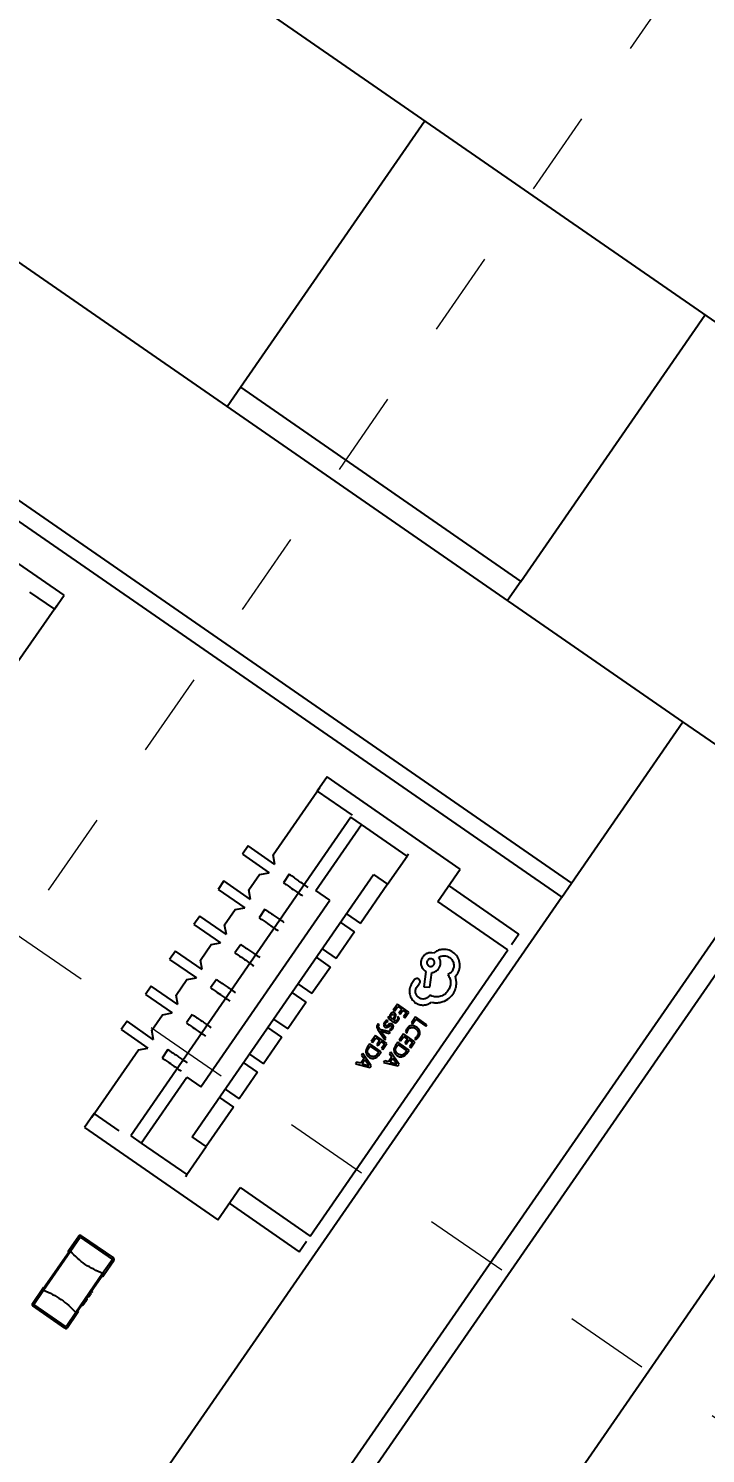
# Model space of a CAD drawing. Header units: millimetres. Extents: x 15 to 1184, y 5 to 836.
# Drawn here: x 920.41 to 928.36, y 581.32 to 598.03 of the extents above; entities that cross this region are included whole.
import ezdxf

# ---------------------------------------------------------------- set-up
doc = ezdxf.new("R2010")
doc.units = ezdxf.units.MM
doc.linetypes.add('虚线', pattern=[2, 1, -1])
doc.layers.get('0').update_dxf_attribs({"lineweight": 18})
doc.layers.add('尺寸线层', color=3, linetype='Continuous', lineweight=18)
doc.layers.add('虚线层', color=6, linetype='虚线', lineweight=18)
doc.styles.get("Standard").update_dxf_attribs({"font": 'txt.shx'})
doc.dimstyles.new('ISO-25', dxfattribs={"dimtxt": 2.5, "dimasz": 2.5, "dimexe": 1.25, "dimexo": 0.625, "dimtad": 1, "dimtxsty": 'Standard', "dimcen": 2.5, "dimdle": 5, "dimadec": 0, "dimazin": 0, "dimtfac": 1, "dimtmove": 0, "dimatfit": 3, "dimfxl": 0, "dimarcsym": 0})

# ---------------------------------------------------------------- blocks, each defined once
blk = doc.blocks.new('*X4')
at = {"layer": '尺寸线层', "linetype": 'Continuous'}
for points in [[(933.925, 607.127), (930.561, 608.415), (931.123, 609.458)], [(896.373, 589.352), (897.509, 592.769), (896.346, 592.996)]]:
    blk.add_hatch(color=0, dxfattribs=at).paths.add_polyline_path(points, flags=0)
at = {"layer": '尺寸线层', "color": 0, "linetype": 'Continuous'}
for start, end in [(55.3312, 100.8735), (112.9834, 175.3312)]:
    blk.add_arc((920.28, 587.399), 23.987, start, end, dxfattribs=at)
at = {"layer": '尺寸线层', "color": 0, "insert": (908.88, 611.482), "char_height": 3.5, "width": 27.5, "attachment_point": 5}
blk.add_mtext('120,00%%D', dxfattribs=at)

msp = doc.modelspace()

# ---------------------------------------------------------------- linework, layer by layer
at = {"color": 7, "linetype": 'Continuous', "lineweight": 25}
for p, q in [((923.249, 598.198), (930.159, 593.419)), ((922.899, 593.823), (925.059, 596.946)), ((928.09, 589.901), (919.865, 595.589)), ((926.189, 591.547), (928.349, 594.671)), ((922.744, 593.598), (922.899, 593.823)), ((922.899, 593.823), (926.189, 591.547)), ((918.557, 593.698), (926.782, 588.009)), ((918.464, 593.519), (926.668, 587.845)), ((920.83, 591.386), (919.268, 592.466)), ((926.189, 591.547), (926.034, 591.323)), ((920.426, 591.422), (920.717, 591.221)), ((920.717, 591.221), (920.83, 591.386)), ((920.745, 591.262), (920.199, 590.473)), ((926.782, 588.009), (928.09, 589.901)), ((929.529, 588.905), (928.09, 589.901)), ((923.283, 588.34), (923.829, 589.129)), ((923.915, 589.253), (923.801, 589.088)), ((925.477, 588.172), (923.915, 589.253)), ((923.801, 589.088), (924.212, 588.804)), ((919.22, 573.999), (929.529, 588.905)), ((919.871, 574.502), (929.735, 588.763)), ((924.196, 588.78), (921.612, 585.044)), ((923.784, 587.922), (924.319, 588.695)), ((924.319, 588.695), (924.196, 588.78)), ((924.854, 588.325), (924.319, 588.695)), ((922.991, 588.445), (922.923, 588.346)), ((922.923, 588.346), (923.235, 588.13)), ((923.303, 588.228), (922.991, 588.445)), ((923.303, 588.228), (923.283, 588.34)), ((924.626, 587.996), (924.854, 588.325)), ((924.87, 588.349), (924.854, 588.325)), ((923.124, 588.109), (923.235, 588.13)), ((925.216, 587.793), (925.477, 588.172)), ((922.333, 585.032), (924.462, 588.11)), ((922.706, 588.033), (922.638, 587.935)), ((923.019, 587.817), (922.706, 588.033)), ((922.999, 587.928), (923.124, 588.109)), ((923.471, 588.112), (923.403, 588.013)), ((924.626, 587.996), (924.307, 587.534)), ((924.462, 588.11), (924.626, 587.996)), ((926.166, 587.41), (925.343, 587.979)), ((926.668, 587.845), (926.782, 588.009)), ((926.668, 587.845), (918.15, 575.529)), ((922.434, 585.618), (923.949, 587.808)), ((922.638, 587.935), (922.951, 587.718)), ((923.019, 587.817), (922.999, 587.928)), ((923.949, 587.808), (923.784, 587.922)), ((926.038, 587.225), (925.216, 587.793)), ((922.422, 587.622), (922.354, 587.523)), ((922.735, 587.406), (922.422, 587.622)), ((922.714, 587.517), (922.839, 587.698)), ((922.839, 587.698), (922.951, 587.718)), ((923.187, 587.701), (923.119, 587.602)), ((924.142, 587.648), (924.307, 587.534)), ((922.354, 587.523), (922.666, 587.307)), ((922.735, 587.406), (922.714, 587.517)), ((924.239, 587.436), (924.074, 587.549)), ((922.43, 587.106), (922.555, 587.287)), ((922.555, 587.287), (922.666, 587.307)), ((922.903, 587.29), (922.834, 587.191)), ((924.239, 587.436), (924.022, 587.123)), ((926.166, 587.41), (926.081, 587.286)), ((922.138, 587.211), (922.069, 587.112)), ((922.45, 586.995), (922.138, 587.211)), ((923.717, 583.869), (926.038, 587.225)), ((923.954, 587.024), (923.79, 587.138)), ((923.858, 587.237), (924.022, 587.123)), ((922.069, 587.112), (922.382, 586.896)), ((922.45, 586.995), (922.43, 587.106)), ((923.954, 587.024), (923.738, 586.712)), ((925.074, 586.973), (925.051, 586.791)), ((925.064, 586.98), (925.074, 586.973)), ((925.122, 586.786), (925.144, 586.959)), ((921.853, 586.8), (921.785, 586.701)), ((922.166, 586.583), (921.853, 586.8)), ((922.145, 586.695), (922.271, 586.876)), ((922.271, 586.876), (922.382, 586.896)), ((922.618, 586.878), (922.55, 586.78)), ((923.573, 586.826), (923.738, 586.712)), ((924.943, 586.876), (924.904, 586.82)), ((924.966, 586.785), (924.996, 586.827)), ((924.996, 586.827), (925.001, 586.832)), ((925.051, 586.791), (925.122, 586.786)), ((925.422, 586.915), (925.439, 586.936)), ((925.434, 586.844), (925.422, 586.915)), ((921.785, 586.701), (922.097, 586.485)), ((922.166, 586.583), (922.145, 586.695)), ((923.67, 586.613), (923.505, 586.727)), ((925.123, 586.694), (925.117, 586.687)), ((921.861, 586.284), (921.986, 586.464)), ((921.986, 586.464), (922.097, 586.485)), ((922.334, 586.467), (922.265, 586.369)), ((923.67, 586.613), (923.454, 586.301)), ((924.743, 586.589), (924.692, 586.518)), ((924.692, 586.518), (924.708, 586.507)), ((924.708, 586.507), (924.746, 586.561)), ((924.876, 586.496), (924.743, 586.589)), ((924.746, 586.561), (924.791, 586.53)), ((924.791, 586.53), (924.757, 586.482)), ((924.757, 586.482), (924.772, 586.472)), ((924.772, 586.472), (924.806, 586.519)), ((924.806, 586.519), (924.848, 586.489)), ((924.848, 586.489), (924.812, 586.438)), ((924.828, 586.427), (924.876, 586.496)), ((921.569, 586.388), (921.501, 586.29)), ((921.501, 586.29), (921.813, 586.074)), ((921.516, 573.364), (930.538, 586.408)), ((921.881, 586.172), (921.569, 586.388)), ((921.881, 586.172), (921.861, 586.284)), ((923.385, 586.202), (923.221, 586.316)), ((923.289, 586.414), (923.454, 586.301)), ((924.515, 586.357), (924.506, 586.347)), ((924.512, 586.292), (924.592, 586.172)), ((924.529, 586.346), (924.515, 586.357)), ((924.521, 586.338), (924.529, 586.346)), ((924.535, 586.292), (924.522, 586.312)), ((924.656, 586.263), (924.535, 586.292)), ((924.632, 586.388), (924.615, 586.4)), ((924.636, 586.348), (924.615, 586.336)), ((924.639, 586.442), (924.628, 586.425)), ((924.628, 586.425), (924.689, 586.382)), ((924.654, 586.432), (924.639, 586.442)), ((924.64, 586.328), (924.659, 586.338)), ((924.647, 586.289), (924.663, 586.278)), ((924.663, 586.278), (924.683, 586.297)), ((924.687, 586.408), (924.678, 586.415)), ((924.7, 586.433), (924.687, 586.408)), ((924.7, 586.399), (924.716, 586.43)), ((924.763, 586.43), (924.747, 586.442)), ((924.812, 586.438), (924.828, 586.427)), ((924.954, 586.441), (924.905, 586.371)), ((924.905, 586.371), (924.92, 586.36)), ((924.92, 586.36), (924.957, 586.413)), ((925.087, 586.347), (924.954, 586.441)), ((924.957, 586.413), (925.075, 586.33)), ((925.075, 586.33), (925.087, 586.347)), ((923.385, 586.202), (923.169, 585.889)), ((924.416, 586.124), (924.39, 586.087)), ((924.549, 586.03), (924.416, 586.124)), ((924.484, 586.22), (924.434, 586.149)), ((924.434, 586.149), (924.449, 586.138)), ((924.449, 586.138), (924.487, 586.193)), ((924.617, 586.127), (924.484, 586.22)), ((924.487, 586.193), (924.532, 586.161)), ((924.532, 586.161), (924.498, 586.113)), ((924.514, 586.103), (924.547, 586.15)), ((924.544, 586.273), (924.554, 586.27)), ((924.55, 586.265), (924.544, 586.273)), ((924.547, 586.15), (924.59, 586.12)), ((924.604, 586.189), (924.55, 586.265)), ((924.59, 586.12), (924.553, 586.069)), ((924.554, 586.27), (924.643, 586.244)), ((924.569, 586.058), (924.617, 586.127)), ((924.592, 586.172), (924.604, 586.189)), ((924.643, 586.244), (924.656, 586.263)), ((924.744, 586.142), (924.718, 586.105)), ((924.877, 586.049), (924.744, 586.142)), ((924.812, 586.239), (924.762, 586.167)), ((924.762, 586.167), (924.777, 586.157)), ((924.777, 586.157), (924.815, 586.211)), ((924.945, 586.145), (924.812, 586.239)), ((924.815, 586.211), (924.86, 586.18)), ((924.86, 586.18), (924.827, 586.132)), ((924.827, 586.132), (924.842, 586.121)), ((924.836, 586.262), (924.853, 586.25)), ((924.842, 586.121), (924.875, 586.169)), ((924.875, 586.169), (924.918, 586.139)), ((924.918, 586.139), (924.882, 586.088)), ((924.897, 586.077), (924.945, 586.145)), ((924.943, 586.187), (924.961, 586.174)), ((924.961, 586.174), (924.988, 586.202)), ((921.156, 585.264), (921.702, 586.053)), ((921.702, 586.053), (921.813, 586.074)), ((922.049, 586.056), (921.981, 585.957)), ((923.005, 586.003), (923.169, 585.889)), ((924.349, 585.95), (924.31, 585.895)), ((924.335, 586.008), (924.321, 585.989)), ((924.321, 585.989), (924.349, 585.95)), ((924.432, 585.864), (924.335, 586.008)), ((924.405, 586.076), (924.419, 586.096)), ((924.419, 586.096), (924.522, 586.024)), ((924.498, 586.113), (924.514, 586.103)), ((924.522, 586.024), (924.507, 586.004)), ((924.522, 585.992), (924.549, 586.03)), ((924.553, 586.069), (924.569, 586.058)), ((924.677, 585.969), (924.638, 585.913)), ((924.663, 586.026), (924.65, 586.007)), ((924.65, 586.007), (924.677, 585.969)), ((924.688, 585.953), (924.657, 585.908)), ((924.76, 585.882), (924.663, 586.026)), ((924.73, 585.894), (924.688, 585.953)), ((924.734, 586.095), (924.747, 586.114)), ((924.747, 586.114), (924.85, 586.042)), ((924.85, 586.042), (924.836, 586.022)), ((924.851, 586.011), (924.877, 586.049)), ((924.882, 586.088), (924.897, 586.077)), ((923.101, 585.791), (922.885, 585.478)), ((923.101, 585.791), (922.936, 585.905)), ((924.264, 585.907), (924.25, 585.888)), ((924.25, 585.888), (924.419, 585.845)), ((924.31, 585.895), (924.264, 585.907)), ((924.36, 585.934), (924.328, 585.89)), ((924.328, 585.89), (924.398, 585.871)), ((924.401, 585.876), (924.36, 585.934)), ((924.409, 585.867), (924.398, 585.871)), ((924.409, 585.867), (924.401, 585.876)), ((924.419, 585.845), (924.432, 585.864)), ((924.592, 585.925), (924.579, 585.906)), ((924.579, 585.906), (924.747, 585.864)), ((924.638, 585.913), (924.592, 585.925)), ((924.657, 585.908), (924.726, 585.889)), ((924.737, 585.885), (924.726, 585.889)), ((924.737, 585.885), (924.73, 585.894)), ((924.747, 585.864), (924.76, 585.882)), ((921.735, 584.959), (922.27, 585.732)), ((922.27, 585.732), (922.434, 585.618)), ((922.652, 585.493), (922.816, 585.38)), ((922.72, 585.592), (922.885, 585.478)), ((921.184, 585.305), (921.07, 585.14)), ((921.475, 585.104), (921.184, 585.305)), ((922.816, 585.38), (922.497, 584.918)), ((921.07, 585.14), (922.633, 584.06)), ((921.612, 585.044), (921.735, 584.959)), ((921.735, 584.959), (922.27, 584.589)), ((922.497, 584.918), (922.333, 585.032)), ((922.27, 584.589), (922.497, 584.918)), ((922.27, 584.589), (922.253, 584.565)), ((922.633, 584.06), (922.895, 584.438)), ((922.895, 584.438), (923.717, 583.869)), ((922.767, 584.253), (923.589, 583.684)), ((921.004, 583.868), (920.888, 583.701)), ((920.905, 583.69), (921.02, 583.857)), ((921.02, 583.857), (921.004, 583.868)), ((921.032, 583.873), (921.02, 583.857)), ((921.02, 583.857), (921.399, 583.595)), ((921.032, 583.873), (921.41, 583.612)), ((923.589, 583.684), (923.674, 583.807)), ((920.897, 583.695), (920.582, 583.24)), ((920.59, 583.234), (920.905, 583.69)), ((920.888, 583.701), (920.873, 583.679)), ((920.873, 583.679), (920.881, 583.673)), ((921.399, 583.595), (921.41, 583.612)), ((921.399, 583.595), (921.283, 583.428)), ((921.3, 583.417), (921.415, 583.584)), ((921.415, 583.584), (921.399, 583.595)), ((921.283, 583.428), (920.968, 582.973)), ((921.291, 583.422), (920.976, 582.967)), ((921.276, 583.4), (921.284, 583.395)), ((921.293, 583.424), (921.283, 583.428)), ((921.284, 583.395), (921.3, 583.417)), ((920.458, 583.079), (920.573, 583.246)), ((920.474, 583.067), (920.59, 583.234)), ((920.573, 583.246), (920.589, 583.268)), ((920.597, 583.262), (920.589, 583.268)), ((921.08, 583.116), (921.088, 583.111)), ((921.092, 583.117), (921.084, 583.123)), ((921.092, 583.134), (921.1, 583.129)), ((921.11, 583.142), (921.102, 583.148)), ((921.111, 583.145), (921.103, 583.15)), ((921.117, 583.152), (921.108, 583.158)), ((921.118, 583.154), (921.11, 583.16)), ((921.122, 583.161), (921.114, 583.166)), ((921.125, 583.164), (921.117, 583.17)), ((921.126, 583.166), (921.118, 583.172)), ((921.128, 583.168), (921.119, 583.174)), ((921.13, 583.171), (921.122, 583.177)), ((921.125, 583.164), (921.122, 583.161)), ((921.133, 583.176), (921.125, 583.182)), ((921.134, 583.177), (921.126, 583.183)), ((921.129, 583.169), (921.126, 583.166)), ((921.127, 583.167), (921.126, 583.166)), ((921.129, 583.171), (921.127, 583.167)), ((921.136, 583.18), (921.128, 583.186)), ((921.128, 583.186), (921.137, 583.181)), ((921.131, 583.173), (921.129, 583.171)), ((921.139, 583.185), (921.131, 583.19)), ((921.132, 583.174), (921.131, 583.173)), ((921.144, 583.191), (921.135, 583.197)), ((921.137, 583.181), (921.136, 583.181)), ((921.145, 583.194), (921.137, 583.199)), ((921.137, 583.181), (921.137, 583.181)), ((921.146, 583.195), (921.138, 583.2)), ((921.144, 583.191), (921.139, 583.185)), ((921.142, 583.207), (921.15, 583.201)), ((921.152, 583.203), (921.144, 583.209)), ((921.156, 583.21), (921.148, 583.215)), ((921.158, 583.212), (921.15, 583.218)), ((921.16, 583.215), (921.152, 583.221)), ((921.16, 583.215), (921.152, 583.22)), ((921.158, 583.212), (921.154, 583.206)), ((921.157, 583.228), (921.165, 583.222)), ((921.166, 583.224), (921.158, 583.23)), ((921.171, 583.231), (921.163, 583.236)), ((920.458, 583.079), (920.474, 583.067)), ((920.474, 583.067), (920.463, 583.051)), ((920.841, 582.789), (920.463, 583.051)), ((920.853, 582.806), (920.474, 583.067)), ((920.968, 582.973), (920.853, 582.806)), ((920.985, 582.961), (920.869, 582.794)), ((920.968, 582.973), (920.975, 582.965)), ((921, 582.983), (920.985, 582.961)), ((921, 582.983), (920.992, 582.989)), ((921.048, 583.053), (921.04, 583.059)), ((921.052, 583.058), (921.044, 583.064)), ((921.061, 583.072), (921.053, 583.078)), ((921.063, 583.075), (921.055, 583.081)), ((921.066, 583.079), (921.058, 583.084)), ((921.067, 583.08), (921.059, 583.086)), ((921.063, 583.075), (921.061, 583.072)), ((921.067, 583.08), (921.063, 583.075)), ((921.077, 583.094), (921.069, 583.1)), ((920.841, 582.789), (920.853, 582.806)), ((920.853, 582.806), (920.869, 582.794))]:
    msp.add_line(p, q, dxfattribs=at)
for centre, start, end in [((921.02, 583.857), 55.3312, 145.3312), ((921.399, 583.595), 325.3312, 55.3312), ((920.474, 583.067), 145.3312, 235.3312), ((920.853, 582.806), 235.3312, 325.3312)]:
    msp.add_arc(centre, 0.02, start, end, dxfattribs=at)
for points, knots in [([(923.403, 588.013), (923.414, 588.006), (923.46, 587.974), (923.511, 587.939), (923.564, 587.902), (923.606, 587.873), (923.627, 587.859)], [0, 0, 0, 0, 0.0332238, 0.1356236, 0.2038276, 0.2715707, 0.2715707, 0.2715707, 0.2715707]), ([(923.695, 587.958), (923.674, 587.972), (923.632, 588.001), (923.587, 588.032), (923.546, 588.061), (923.506, 588.089), (923.483, 588.104), (923.471, 588.112)], [0, 0, 0, 0, 0.0675986, 0.1356571, 0.2030559, 0.2380985, 0.2715707, 0.2715707, 0.2715707, 0.2715707]), ([(923.187, 587.701), (923.198, 587.693), (923.221, 587.677), (923.261, 587.65), (923.303, 587.621), (923.348, 587.59), (923.39, 587.561), (923.41, 587.546)], [0, 0, 0, 0, 0.0334722, 0.0685147, 0.1359136, 0.2039721, 0.2715707, 0.2715707, 0.2715707, 0.2715707]), ([(923.119, 587.602), (923.13, 587.595), (923.175, 587.563), (923.227, 587.528), (923.28, 587.491), (923.321, 587.462), (923.342, 587.448)], [0, 0, 0, 0, 0.0332238, 0.1356236, 0.2038276, 0.2715707, 0.2715707, 0.2715707, 0.2715707]), ([(922.903, 587.29), (922.914, 587.282), (922.937, 587.266), (922.977, 587.238), (923.018, 587.21), (923.064, 587.178), (923.105, 587.15), (923.126, 587.135)], [0, 0, 0, 0, 0.0334722, 0.0685147, 0.1359136, 0.2039721, 0.2715707, 0.2715707, 0.2715707, 0.2715707]), ([(922.834, 587.191), (922.845, 587.183), (922.891, 587.152), (922.942, 587.116), (922.995, 587.08), (923.037, 587.051), (923.058, 587.037)], [0, 0, 0, 0, 0.0332238, 0.1356236, 0.2038276, 0.2715707, 0.2715707, 0.2715707, 0.2715707]), ([(925.036, 587.141), (925.029, 587.128), (925.014, 587.101), (925.015, 587.054), (925.03, 587.01), (925.053, 586.99), (925.064, 586.98)], [0, 0, 0, 0, 0.0454056, 0.0907257, 0.1362896, 0.1814055, 0.1814055, 0.1814055, 0.1814055]), ([(925.164, 587.186), (925.152, 587.188), (925.129, 587.193), (925.093, 587.186), (925.06, 587.169), (925.044, 587.15), (925.036, 587.141)], [0, 0, 0, 0, 0.0357591, 0.0713743, 0.1079375, 0.1443015, 0.1443015, 0.1443015, 0.1443015]), ([(925.168, 587.05), (925.17, 587.055), (925.176, 587.066), (925.176, 587.081), (925.173, 587.092), (925.168, 587.103), (925.159, 587.112), (925.149, 587.118), (925.138, 587.122), (925.126, 587.122), (925.114, 587.119), (925.103, 587.113), (925.098, 587.107), (925.094, 587.102)], [0, 0, 0, 0, 0.0174611, 0.0349789, 0.0438202, 0.0524878, 0.0707306, 0.0795899, 0.0882631, 0.1064879, 0.1151978, 0.1237333, 0.1416174, 0.1416174, 0.1416174, 0.1416174]), ([(925.262, 587.23), (925.244, 587.226), (925.208, 587.219), (925.179, 587.197), (925.164, 587.186)], [0, 0, 0, 0, 0.0546025, 0.1092629, 0.1092629, 0.1092629, 0.1092629]), ([(925.226, 587.14), (925.237, 587.145), (925.256, 587.155), (925.29, 587.158), (925.324, 587.153), (925.344, 587.142), (925.353, 587.136)], [0, 0, 0, 0, 0.0333591, 0.0662503, 0.1004115, 0.1341027, 0.1341027, 0.1341027, 0.1341027]), ([(925.226, 587.007), (925.233, 587.018), (925.245, 587.038), (925.249, 587.075), (925.244, 587.11), (925.232, 587.13), (925.226, 587.14)], [0, 0, 0, 0, 0.0357937, 0.0714605, 0.1066549, 0.1412075, 0.1412075, 0.1412075, 0.1412075]), ([(925.393, 587.197), (925.373, 587.209), (925.333, 587.232), (925.286, 587.23), (925.262, 587.23)], [0, 0, 0, 0, 0.0688258, 0.1379238, 0.1379238, 0.1379238, 0.1379238]), ([(925.353, 587.136), (925.365, 587.126), (925.388, 587.106), (925.403, 587.061), (925.404, 587.015), (925.389, 586.988), (925.382, 586.975)], [0, 0, 0, 0, 0.0454056, 0.0907257, 0.1362896, 0.1814055, 0.1814055, 0.1814055, 0.1814055]), ([(925.47, 587.077), (925.464, 587.101), (925.451, 587.149), (925.413, 587.181), (925.393, 587.197)], [0, 0, 0, 0, 0.0728782, 0.1460746, 0.1460746, 0.1460746, 0.1460746]), ([(925.094, 587.102), (925.091, 587.097), (925.085, 587.086), (925.085, 587.071), (925.088, 587.06), (925.093, 587.049), (925.102, 587.041), (925.112, 587.034), (925.123, 587.031), (925.136, 587.031), (925.147, 587.034), (925.158, 587.039), (925.164, 587.046), (925.168, 587.05)], [0, 0, 0, 0, 0.0178214, 0.0355927, 0.0443026, 0.0528383, 0.0707226, 0.0795835, 0.0882575, 0.10648, 0.1151899, 0.1237256, 0.14161, 0.14161, 0.14161, 0.14161]), ([(925.144, 586.959), (925.153, 586.96), (925.169, 586.963), (925.191, 586.973), (925.211, 586.988), (925.221, 587.001), (925.226, 587.007)], [0, 0, 0, 0, 0.02497766, 0.04889204, 0.07297685, 0.098441, 0.098441, 0.098441, 0.098441]), ([(925.382, 586.975), (925.375, 586.966), (925.361, 586.95), (925.342, 586.94), (925.332, 586.935)], [0, 0, 0, 0, 0.03181549, 0.06440954, 0.06440954, 0.06440954, 0.06440954]), ([(925.439, 586.936), (925.452, 586.958), (925.476, 587.001), (925.472, 587.051), (925.47, 587.077)], [0, 0, 0, 0, 0.0735442, 0.147622, 0.147622, 0.147622, 0.147622]), ([(922.618, 586.878), (922.629, 586.871), (922.652, 586.855), (922.692, 586.827), (922.734, 586.799), (922.779, 586.767), (922.821, 586.738), (922.842, 586.724)], [0, 0, 0, 0, 0.0334722, 0.0685147, 0.1359136, 0.2039721, 0.2715707, 0.2715707, 0.2715707, 0.2715707]), ([(924.904, 586.82), (924.895, 586.801), (924.878, 586.764), (924.883, 586.724), (924.886, 586.704)], [0, 0, 0, 0, 0.0596264, 0.1199164, 0.1199164, 0.1199164, 0.1199164]), ([(924.992, 586.882), (924.988, 586.885), (924.98, 586.889), (924.966, 586.889), (924.953, 586.885), (924.946, 586.879), (924.943, 586.876)], [0, 0, 0, 0, 0.01363251, 0.02693431, 0.04050544, 0.05381601, 0.05381601, 0.05381601, 0.05381601]), ([(924.992, 586.665), (924.983, 586.672), (924.966, 586.687), (924.953, 586.72), (924.951, 586.754), (924.961, 586.775), (924.966, 586.785)], [0, 0, 0, 0, 0.0340759, 0.067563, 0.1014196, 0.1350144, 0.1350144, 0.1350144, 0.1350144]), ([(925.001, 586.832), (925.003, 586.837), (925.006, 586.843), (925.007, 586.852), (925.006, 586.862), (925.002, 586.873), (924.995, 586.879), (924.992, 586.882)], [0, 0, 0, 0, 0.01429969, 0.02114231, 0.0281447, 0.04219228, 0.05616846, 0.05616846, 0.05616846, 0.05616846]), ([(925.332, 586.935), (925.341, 586.92), (925.359, 586.891), (925.366, 586.84), (925.36, 586.789), (925.343, 586.759), (925.334, 586.744)], [0, 0, 0, 0, 0.0504705, 0.1003938, 0.1518387, 0.203484, 0.203484, 0.203484, 0.203484]), ([(925.392, 586.705), (925.404, 586.726), (925.43, 586.769), (925.433, 586.819), (925.434, 586.844)], [0, 0, 0, 0, 0.0735139, 0.1480768, 0.1480768, 0.1480768, 0.1480768]), ([(922.55, 586.78), (922.561, 586.772), (922.606, 586.741), (922.658, 586.705), (922.711, 586.668), (922.752, 586.64), (922.773, 586.625)], [0, 0, 0, 0, 0.0332238, 0.1356236, 0.2038276, 0.2715707, 0.2715707, 0.2715707, 0.2715707]), ([(924.886, 586.704), (924.892, 586.684), (924.904, 586.645), (924.936, 586.619), (924.951, 586.605)], [0, 0, 0, 0, 0.0601116, 0.1204687, 0.1204687, 0.1204687, 0.1204687]), ([(925.117, 586.687), (925.11, 586.678), (925.098, 586.664), (925.076, 586.654), (925.054, 586.648), (925.023, 586.647), (925.002, 586.659), (924.992, 586.665)], [0, 0, 0, 0, 0.0355316, 0.0528935, 0.0709174, 0.1064804, 0.1415875, 0.1415875, 0.1415875, 0.1415875]), ([(925.334, 586.744), (925.321, 586.729), (925.295, 586.698), (925.238, 586.676), (925.177, 586.671), (925.141, 586.687), (925.123, 586.694)], [0, 0, 0, 0, 0.0595702, 0.1190803, 0.1784772, 0.2371289, 0.2371289, 0.2371289, 0.2371289]), ([(925.252, 586.611), (925.28, 586.62), (925.335, 586.638), (925.373, 586.683), (925.392, 586.705)], [0, 0, 0, 0, 0.0868627, 0.1717355, 0.1717355, 0.1717355, 0.1717355]), ([(922.334, 586.467), (922.345, 586.459), (922.368, 586.444), (922.408, 586.416), (922.449, 586.387), (922.495, 586.356), (922.536, 586.327), (922.557, 586.313)], [0, 0, 0, 0, 0.0334722, 0.0685147, 0.1359136, 0.2039721, 0.2715707, 0.2715707, 0.2715707, 0.2715707]), ([(924.658, 586.473), (924.656, 586.47), (924.652, 586.464), (924.65, 586.453), (924.65, 586.442), (924.653, 586.436), (924.654, 586.432)], [0, 0, 0, 0, 0.01111146, 0.02149887, 0.03194154, 0.04320731, 0.04320731, 0.04320731, 0.04320731]), ([(924.681, 586.49), (924.676, 586.488), (924.667, 586.485), (924.661, 586.477), (924.658, 586.473)], [0, 0, 0, 0, 0.0136444, 0.02888454, 0.02888454, 0.02888454, 0.02888454]), ([(924.663, 586.436), (924.663, 586.44), (924.662, 586.448), (924.666, 586.455), (924.668, 586.459)], [0, 0, 0, 0, 0.01216578, 0.02463157, 0.02463157, 0.02463157, 0.02463157]), ([(924.668, 586.459), (924.67, 586.461), (924.674, 586.466), (924.679, 586.468), (924.682, 586.469)], [0, 0, 0, 0, 0.00879322, 0.01669561, 0.01669561, 0.01669561, 0.01669561]), ([(924.707, 586.484), (924.703, 586.486), (924.696, 586.489), (924.687, 586.491), (924.683, 586.49), (924.681, 586.49)], [0, 0, 0, 0, 0.0141327, 0.02070815, 0.02730492, 0.02730492, 0.02730492, 0.02730492]), ([(924.682, 586.469), (924.683, 586.469), (924.685, 586.469), (924.691, 586.469), (924.694, 586.467), (924.696, 586.466)], [0, 0, 0, 0, 0.00379781, 0.00749286, 0.01517157, 0.01517157, 0.01517157, 0.01517157]), ([(924.696, 586.466), (924.698, 586.464), (924.701, 586.461), (924.704, 586.457), (924.705, 586.454), (924.705, 586.453)], [0, 0, 0, 0, 0.00846152, 0.01228896, 0.01603595, 0.01603595, 0.01603595, 0.01603595]), ([(924.705, 586.453), (924.705, 586.45), (924.705, 586.443), (924.701, 586.436), (924.7, 586.433)], [0, 0, 0, 0, 0.00889029, 0.02119061, 0.02119061, 0.02119061, 0.02119061]), ([(924.716, 586.43), (924.718, 586.436), (924.722, 586.445), (924.723, 586.459), (924.721, 586.468), (924.716, 586.476), (924.711, 586.481), (924.707, 586.484)], [0, 0, 0, 0, 0.0174695, 0.03184726, 0.0385321, 0.04527647, 0.06009242, 0.06009242, 0.06009242, 0.06009242]), ([(924.951, 586.605), (924.966, 586.597), (924.996, 586.581), (925.047, 586.576), (925.098, 586.585), (925.127, 586.603), (925.141, 586.612)], [0, 0, 0, 0, 0.0504212, 0.1011886, 0.1521016, 0.2024768, 0.2024768, 0.2024768, 0.2024768]), ([(925.141, 586.612), (925.159, 586.609), (925.196, 586.601), (925.233, 586.608), (925.252, 586.611)], [0, 0, 0, 0, 0.0546653, 0.1116225, 0.1116225, 0.1116225, 0.1116225]), ([(922.265, 586.369), (922.277, 586.361), (922.322, 586.33), (922.374, 586.294), (922.426, 586.257), (922.468, 586.228), (922.489, 586.214)], [0, 0, 0, 0, 0.0332238, 0.1356236, 0.2038276, 0.2715707, 0.2715707, 0.2715707, 0.2715707]), ([(924.506, 586.347), (924.504, 586.343), (924.499, 586.335), (924.499, 586.321), (924.504, 586.306), (924.509, 586.297), (924.512, 586.292)], [0, 0, 0, 0, 0.01294437, 0.02613802, 0.04120305, 0.0592642, 0.0592642, 0.0592642, 0.0592642]), ([(924.522, 586.312), (924.521, 586.314), (924.519, 586.318), (924.517, 586.326), (924.518, 586.332), (924.52, 586.336), (924.521, 586.338)], [0, 0, 0, 0, 0.00801928, 0.01500227, 0.02146536, 0.02804849, 0.02804849, 0.02804849, 0.02804849]), ([(924.591, 586.378), (924.588, 586.373), (924.582, 586.363), (924.58, 586.351), (924.579, 586.345)], [0, 0, 0, 0, 0.01863357, 0.03553838, 0.03553838, 0.03553838, 0.03553838]), ([(924.579, 586.345), (924.58, 586.343), (924.58, 586.338), (924.583, 586.331), (924.587, 586.325), (924.591, 586.322), (924.592, 586.32)], [0, 0, 0, 0, 0.0075327, 0.01467259, 0.02181977, 0.02937318, 0.02937318, 0.02937318, 0.02937318]), ([(924.615, 586.4), (924.611, 586.397), (924.602, 586.391), (924.595, 586.383), (924.591, 586.378)], [0, 0, 0, 0, 0.01561356, 0.03247037, 0.03247037, 0.03247037, 0.03247037]), ([(924.592, 586.32), (924.596, 586.318), (924.602, 586.315), (924.609, 586.315), (924.612, 586.315)], [0, 0, 0, 0, 0.01064221, 0.02073646, 0.02073646, 0.02073646, 0.02073646]), ([(924.603, 586.338), (924.602, 586.339), (924.6, 586.341), (924.598, 586.344), (924.597, 586.347), (924.597, 586.352), (924.599, 586.359), (924.602, 586.364), (924.604, 586.367)], [0, 0, 0, 0, 0.00373797, 0.00718329, 0.01053212, 0.01399702, 0.02197298, 0.03220324, 0.03220324, 0.03220324, 0.03220324]), ([(924.615, 586.336), (924.614, 586.336), (924.612, 586.336), (924.609, 586.336), (924.606, 586.337), (924.604, 586.338), (924.603, 586.338)], [0, 0, 0, 0, 0.00324355, 0.00633283, 0.00940654, 0.0126054, 0.0126054, 0.0126054, 0.0126054]), ([(924.604, 586.367), (924.608, 586.372), (924.616, 586.381), (924.627, 586.386), (924.632, 586.388)], [0, 0, 0, 0, 0.01758771, 0.03579591, 0.03579591, 0.03579591, 0.03579591]), ([(924.612, 586.315), (924.616, 586.316), (924.626, 586.319), (924.635, 586.324), (924.64, 586.328)], [0, 0, 0, 0, 0.01308112, 0.03049327, 0.03049327, 0.03049327, 0.03049327]), ([(924.663, 586.36), (924.659, 586.359), (924.649, 586.356), (924.641, 586.351), (924.636, 586.348)], [0, 0, 0, 0, 0.01233931, 0.02965066, 0.02965066, 0.02965066, 0.02965066]), ([(924.671, 586.308), (924.667, 586.304), (924.66, 586.296), (924.651, 586.291), (924.647, 586.289)], [0, 0, 0, 0, 0.01571859, 0.03101945, 0.03101945, 0.03101945, 0.03101945]), ([(924.659, 586.338), (924.66, 586.338), (924.662, 586.338), (924.666, 586.338), (924.669, 586.336), (924.67, 586.335)], [0, 0, 0, 0, 0.00293678, 0.00583698, 0.01198207, 0.01198207, 0.01198207, 0.01198207]), ([(924.678, 586.415), (924.674, 586.418), (924.668, 586.423), (924.665, 586.432), (924.663, 586.436)], [0, 0, 0, 0, 0.01324566, 0.02573313, 0.02573313, 0.02573313, 0.02573313]), ([(924.681, 586.354), (924.678, 586.355), (924.672, 586.359), (924.666, 586.359), (924.663, 586.36)], [0, 0, 0, 0, 0.01007164, 0.01953359, 0.01953359, 0.01953359, 0.01953359]), ([(924.67, 586.335), (924.671, 586.335), (924.673, 586.333), (924.675, 586.331), (924.676, 586.327), (924.676, 586.325), (924.676, 586.324)], [0, 0, 0, 0, 0.00335132, 0.00657395, 0.00985643, 0.01337768, 0.01337768, 0.01337768, 0.01337768]), ([(924.676, 586.324), (924.676, 586.321), (924.675, 586.316), (924.672, 586.311), (924.671, 586.308)], [0, 0, 0, 0, 0.00782677, 0.01682203, 0.01682203, 0.01682203, 0.01682203]), ([(924.694, 586.329), (924.694, 586.331), (924.693, 586.336), (924.691, 586.343), (924.687, 586.349), (924.683, 586.352), (924.681, 586.354)], [0, 0, 0, 0, 0.00756379, 0.01466826, 0.02168824, 0.02901155, 0.02901155, 0.02901155, 0.02901155]), ([(924.683, 586.297), (924.686, 586.302), (924.692, 586.312), (924.693, 586.323), (924.694, 586.329)], [0, 0, 0, 0, 0.01768018, 0.0338896, 0.0338896, 0.0338896, 0.0338896]), ([(924.689, 586.382), (924.694, 586.379), (924.702, 586.374), (924.714, 586.371), (924.722, 586.371), (924.729, 586.374), (924.739, 586.379), (924.745, 586.386), (924.749, 586.391)], [0, 0, 0, 0, 0.01950247, 0.02777558, 0.03550671, 0.04314651, 0.05116102, 0.06977956, 0.06977956, 0.06977956, 0.06977956]), ([(924.737, 586.402), (924.734, 586.4), (924.731, 586.396), (924.725, 586.393), (924.72, 586.392), (924.716, 586.392), (924.708, 586.394), (924.703, 586.397), (924.7, 586.399)], [0, 0, 0, 0, 0.01049524, 0.0151369, 0.01969641, 0.02445293, 0.029654, 0.04207166, 0.04207166, 0.04207166, 0.04207166]), ([(924.747, 586.442), (924.747, 586.434), (924.747, 586.42), (924.74, 586.408), (924.737, 586.402)], [0, 0, 0, 0, 0.02106358, 0.04132541, 0.04132541, 0.04132541, 0.04132541]), ([(924.749, 586.391), (924.753, 586.397), (924.76, 586.409), (924.762, 586.423), (924.763, 586.43)], [0, 0, 0, 0, 0.02160031, 0.04192881, 0.04192881, 0.04192881, 0.04192881]), ([(924.854, 586.304), (924.85, 586.297), (924.841, 586.284), (924.838, 586.269), (924.836, 586.262)], [0, 0, 0, 0, 0.02493695, 0.04641605, 0.04641605, 0.04641605, 0.04641605]), ([(924.853, 586.25), (924.854, 586.257), (924.856, 586.272), (924.864, 586.284), (924.868, 586.291)], [0, 0, 0, 0, 0.02113149, 0.04387482, 0.04387482, 0.04387482, 0.04387482]), ([(924.905, 586.337), (924.9, 586.336), (924.89, 586.334), (924.872, 586.324), (924.861, 586.312), (924.854, 586.304)], [0, 0, 0, 0, 0.01495416, 0.02980062, 0.06181954, 0.06181954, 0.06181954, 0.06181954]), ([(924.868, 586.291), (924.873, 586.297), (924.881, 586.306), (924.895, 586.313), (924.902, 586.314), (924.906, 586.315)], [0, 0, 0, 0, 0.02361157, 0.03487021, 0.04640742, 0.04640742, 0.04640742, 0.04640742]), ([(924.965, 586.32), (924.955, 586.326), (924.941, 586.334), (924.92, 586.338), (924.91, 586.337), (924.905, 586.337)], [0, 0, 0, 0, 0.03347554, 0.04876416, 0.06386538, 0.06386538, 0.06386538, 0.06386538]), ([(924.906, 586.315), (924.91, 586.315), (924.918, 586.316), (924.935, 586.313), (924.946, 586.306), (924.953, 586.301)], [0, 0, 0, 0, 0.01181067, 0.02381915, 0.05017487, 0.05017487, 0.05017487, 0.05017487]), ([(924.953, 586.301), (924.961, 586.296), (924.971, 586.287), (924.98, 586.271), (924.982, 586.263), (924.983, 586.259)], [0, 0, 0, 0, 0.02794711, 0.04059952, 0.05301652, 0.05301652, 0.05301652, 0.05301652]), ([(925.003, 586.265), (925.002, 586.27), (924.999, 586.281), (924.988, 586.301), (924.974, 586.312), (924.965, 586.32)], [0, 0, 0, 0, 0.0165439, 0.03313358, 0.06912264, 0.06912264, 0.06912264, 0.06912264]), ([(924.973, 586.213), (924.969, 586.207), (924.96, 586.197), (924.949, 586.19), (924.943, 586.187)], [0, 0, 0, 0, 0.02026781, 0.03991892, 0.03991892, 0.03991892, 0.03991892]), ([(924.983, 586.259), (924.984, 586.255), (924.985, 586.247), (924.983, 586.231), (924.977, 586.22), (924.973, 586.213)], [0, 0, 0, 0, 0.01213892, 0.02403813, 0.04918649, 0.04918649, 0.04918649, 0.04918649]), ([(924.988, 586.202), (924.994, 586.212), (925.002, 586.226), (925.005, 586.249), (925.004, 586.259), (925.003, 586.265)], [0, 0, 0, 0, 0.03366141, 0.04969426, 0.06607772, 0.06607772, 0.06607772, 0.06607772]), ([(921.981, 585.957), (921.992, 585.95), (922.037, 585.918), (922.089, 585.883), (922.142, 585.846), (922.184, 585.817), (922.204, 585.803)], [0, 0, 0, 0, 0.0332238, 0.1356236, 0.2038276, 0.2715707, 0.2715707, 0.2715707, 0.2715707]), ([(922.049, 586.056), (922.061, 586.048), (922.083, 586.032), (922.124, 586.005), (922.165, 585.976), (922.21, 585.945), (922.252, 585.916), (922.273, 585.902)], [0, 0, 0, 0, 0.0334722, 0.0685147, 0.1359136, 0.2039721, 0.2715707, 0.2715707, 0.2715707, 0.2715707]), ([(924.39, 586.087), (924.384, 586.077), (924.375, 586.062), (924.371, 586.039), (924.372, 586.028), (924.372, 586.022)], [0, 0, 0, 0, 0.03565949, 0.052204, 0.06871328, 0.06871328, 0.06871328, 0.06871328]), ([(924.372, 586.022), (924.374, 586.017), (924.376, 586.006), (924.386, 585.986), (924.399, 585.975), (924.408, 585.967)], [0, 0, 0, 0, 0.01640191, 0.03259376, 0.06725999, 0.06725999, 0.06725999, 0.06725999]), ([(924.391, 586.027), (924.391, 586.031), (924.39, 586.039), (924.393, 586.057), (924.401, 586.068), (924.405, 586.076)], [0, 0, 0, 0, 0.01209769, 0.02454366, 0.05251926, 0.05251926, 0.05251926, 0.05251926]), ([(924.42, 585.986), (924.413, 585.992), (924.403, 586), (924.394, 586.015), (924.392, 586.023), (924.391, 586.027)], [0, 0, 0, 0, 0.02728271, 0.0395966, 0.05172171, 0.05172171, 0.05172171, 0.05172171]), ([(924.408, 585.967), (924.413, 585.964), (924.422, 585.958), (924.438, 585.953), (924.454, 585.951), (924.464, 585.953), (924.469, 585.954)], [0, 0, 0, 0, 0.01724237, 0.03327509, 0.04883979, 0.06474371, 0.06474371, 0.06474371, 0.06474371]), ([(924.468, 585.974), (924.464, 585.973), (924.456, 585.972), (924.439, 585.974), (924.428, 585.981), (924.42, 585.986)], [0, 0, 0, 0, 0.01176328, 0.02373027, 0.0506592, 0.0506592, 0.0506592, 0.0506592]), ([(924.507, 586.004), (924.502, 585.997), (924.491, 585.983), (924.475, 585.977), (924.468, 585.974)], [0, 0, 0, 0, 0.02646598, 0.05029748, 0.05029748, 0.05029748, 0.05029748]), ([(924.469, 585.954), (924.48, 585.958), (924.501, 585.965), (924.515, 585.983), (924.522, 585.992)], [0, 0, 0, 0, 0.0320676, 0.0664716, 0.0664716, 0.0664716, 0.0664716]), ([(924.718, 586.105), (924.712, 586.095), (924.703, 586.08), (924.699, 586.057), (924.7, 586.046), (924.701, 586.041)], [0, 0, 0, 0, 0.03565949, 0.052204, 0.06871328, 0.06871328, 0.06871328, 0.06871328]), ([(924.701, 586.041), (924.702, 586.035), (924.704, 586.025), (924.714, 586.004), (924.727, 585.993), (924.736, 585.986)], [0, 0, 0, 0, 0.01640191, 0.03259376, 0.06725999, 0.06725999, 0.06725999, 0.06725999]), ([(924.72, 586.046), (924.719, 586.05), (924.719, 586.058), (924.722, 586.075), (924.729, 586.087), (924.734, 586.095)], [0, 0, 0, 0, 0.01209769, 0.02454366, 0.05251926, 0.05251926, 0.05251926, 0.05251926]), ([(924.749, 586.004), (924.741, 586.01), (924.731, 586.018), (924.723, 586.034), (924.721, 586.042), (924.72, 586.046)], [0, 0, 0, 0, 0.02728271, 0.0395966, 0.05172171, 0.05172171, 0.05172171, 0.05172171]), ([(924.736, 585.986), (924.741, 585.983), (924.751, 585.977), (924.766, 585.972), (924.782, 585.97), (924.792, 585.972), (924.798, 585.973)], [0, 0, 0, 0, 0.01724237, 0.03327509, 0.04883979, 0.06474371, 0.06474371, 0.06474371, 0.06474371]), ([(924.796, 585.992), (924.792, 585.992), (924.785, 585.99), (924.768, 585.993), (924.756, 585.999), (924.749, 586.004)], [0, 0, 0, 0, 0.01176328, 0.02373027, 0.0506592, 0.0506592, 0.0506592, 0.0506592]), ([(924.836, 586.022), (924.83, 586.015), (924.82, 586.002), (924.804, 585.995), (924.796, 585.992)], [0, 0, 0, 0, 0.02646598, 0.05029748, 0.05029748, 0.05029748, 0.05029748]), ([(924.798, 585.973), (924.808, 585.976), (924.829, 585.984), (924.843, 586.001), (924.851, 586.011)], [0, 0, 0, 0, 0.0320676, 0.0664716, 0.0664716, 0.0664716, 0.0664716]), ([(920.895, 583.701), (920.894, 583.701), (920.891, 583.702), (920.889, 583.702), (920.889, 583.701), (920.888, 583.701)], [0, 0, 0, 0, 0.003068845, 0.006143304, 0.006977428, 0.006977428, 0.006977428, 0.006977428]), ([(920.897, 583.695), (920.897, 583.696), (920.897, 583.696), (920.899, 583.696), (920.9, 583.695), (920.9, 583.695)], [0, 0, 0, 0, 0.001553641, 0.003107888, 0.00352425, 0.00352425, 0.00352425, 0.00352425]), ([(921.29, 583.425), (921.29, 583.425), (921.291, 583.424), (921.292, 583.423), (921.291, 583.422), (921.291, 583.422)], [0, 0, 0, 0, 0.001541479, 0.003081942, 0.003547496, 0.003547496, 0.003547496, 0.003547496]), ([(921.3, 583.417), (921.3, 583.417), (921.3, 583.418), (921.298, 583.421), (921.297, 583.422), (921.297, 583.423)], [0, 0, 0, 0, 0.003096508, 0.006194066, 0.006932691, 0.006932691, 0.006932691, 0.006932691]), ([(920.573, 583.246), (920.573, 583.245), (920.573, 583.244), (920.575, 583.242), (920.576, 583.24), (920.576, 583.24)], [0, 0, 0, 0, 0.003096508, 0.006194066, 0.006932691, 0.006932691, 0.006932691, 0.006932691]), ([(920.583, 583.237), (920.583, 583.238), (920.582, 583.239), (920.582, 583.24), (920.582, 583.24), (920.582, 583.24)], [0, 0, 0, 0, 0.001541406, 0.003081795, 0.003547012, 0.003547012, 0.003547012, 0.003547012]), ([(921.088, 583.111), (921.086, 583.108), (921.083, 583.103), (921.079, 583.097), (921.077, 583.094)], [0, 0, 0, 0, 0.00993805, 0.01966542, 0.01966542, 0.01966542, 0.01966542]), ([(921.092, 583.117), (921.092, 583.116), (921.091, 583.115), (921.089, 583.112), (921.088, 583.111)], [0, 0, 0, 0, 0.003830095, 0.007808333, 0.007808333, 0.007808333, 0.007808333]), ([(921.1, 583.129), (921.1, 583.129), (921.1, 583.128), (921.098, 583.126), (921.096, 583.122), (921.094, 583.119), (921.092, 583.117)], [0, 0, 0, 0, 0.00371638, 0.00711335, 0.01053292, 0.01431093, 0.01431093, 0.01431093, 0.01431093]), ([(921.118, 583.154), (921.118, 583.154), (921.117, 583.152), (921.117, 583.152), (921.117, 583.152)], [0, 0, 0, 0, 0.001411458, 0.002937316, 0.002937316, 0.002937316, 0.002937316]), ([(921.122, 583.161), (921.122, 583.159), (921.12, 583.157), (921.119, 583.155), (921.118, 583.154)], [0, 0, 0, 0, 0.003806487, 0.007470661, 0.007470661, 0.007470661, 0.007470661]), ([(921.121, 583.159), (921.121, 583.159), (921.121, 583.158), (921.12, 583.158), (921.12, 583.157), (921.12, 583.156), (921.119, 583.156), (921.119, 583.155), (921.119, 583.155), (921.118, 583.155)], [0, 0, 0, 0, 0.000676381, 0.001352822, 0.002029325, 0.002705889, 0.003382506, 0.00405916, 0.005001236, 0.005001236, 0.005001236, 0.005001236]), ([(921.124, 583.163), (921.124, 583.163), (921.124, 583.163), (921.124, 583.163), (921.124, 583.162), (921.123, 583.162), (921.123, 583.161), (921.122, 583.16), (921.122, 583.159), (921.121, 583.159)], [0, 0, 0, 0, 0.000860672, 0.001473432, 0.002462436, 0.002918756, 0.003718456, 0.004132693, 0.005250777, 0.005250777, 0.005250777, 0.005250777]), ([(921.145, 583.194), (921.145, 583.193), (921.145, 583.193), (921.144, 583.192), (921.144, 583.191)], [0, 0, 0, 0, 0.001572487, 0.003067286, 0.003067286, 0.003067286, 0.003067286]), ([(921.16, 583.215), (921.16, 583.214), (921.16, 583.214), (921.159, 583.213), (921.158, 583.212)], [0, 0, 0, 0, 0.001572487, 0.003067286, 0.003067286, 0.003067286, 0.003067286]), ([(920.976, 582.967), (920.976, 582.967), (920.976, 582.967), (920.974, 582.967), (920.973, 582.967), (920.973, 582.967)], [0, 0, 0, 0, 0.001553724, 0.003108053, 0.003524734, 0.003524734, 0.003524734, 0.003524734]), ([(920.978, 582.962), (920.98, 582.961), (920.982, 582.96), (920.984, 582.961), (920.985, 582.961), (920.985, 582.961)], [0, 0, 0, 0, 0.003068845, 0.006143304, 0.006977428, 0.006977428, 0.006977428, 0.006977428]), ([(921.052, 583.058), (921.051, 583.057), (921.049, 583.054), (921.048, 583.053), (921.048, 583.053)], [0, 0, 0, 0, 0.003392667, 0.006799022, 0.006799022, 0.006799022, 0.006799022]), ([(921.061, 583.072), (921.06, 583.07), (921.056, 583.064), (921.053, 583.06), (921.052, 583.058)], [0, 0, 0, 0, 0.00828662, 0.01662885, 0.01662885, 0.01662885, 0.01662885]), ([(921.066, 583.079), (921.065, 583.077), (921.063, 583.075), (921.061, 583.072), (921.059, 583.069), (921.059, 583.068), (921.058, 583.067)], [0, 0, 0, 0, 0.00352749, 0.00676509, 0.01001928, 0.01359228, 0.01359228, 0.01359228, 0.01359228]), ([(921.077, 583.094), (921.075, 583.092), (921.071, 583.087), (921.068, 583.082), (921.067, 583.08)], [0, 0, 0, 0, 0.00861903, 0.01735185, 0.01735185, 0.01735185, 0.01735185])]:
    msp.add_open_spline(points, degree=3, knots=knots, dxfattribs=at)
for points in [[(920.898, 583.697), (920.899, 583.696), (920.901, 583.694), (920.904, 583.691), (920.905, 583.69)], [(921.283, 583.428), (921.213, 583.461), (921.071, 583.526), (920.96, 583.635), (920.905, 583.69)], [(920.59, 583.234), (920.588, 583.235), (920.585, 583.236), (920.582, 583.238), (920.58, 583.238)], [(920.59, 583.234), (920.661, 583.202), (920.802, 583.137), (920.913, 583.027), (920.968, 582.973)]]:
    msp.add_open_spline(points, degree=3, dxfattribs=at)
at = {"layer": '虚线层'}
for p, q in [((972.408, 662.769), (884.66, 535.897)), ((957.218, 561.852), (872.207, 620.648))]:
    msp.add_line(p, q, dxfattribs=at)

# ---------------------------------------------------------------- dimensions: what is measured, and where the dimension line sits
at = {"layer": '尺寸线层'}
dim = msp.add_angular_dim_2l(base=(910.017, 609.08), line1=((972.408, 662.769), (884.66, 535.897)), line2=((920.28, 587.399), (879.08, 590.764)), dimstyle='ISO-25', override={"dimtxt": 3.5, "dimasz": 3.556, "dimexe": 1, "dimexo": 1, "dimgap": 1.524, "dimtad": 0, "dimtih": 1, "dimtoh": 1, "dimzin": 0, "dimsah": 1, "dimdle": 7.112, "dimadec": 2, "dimtfill": 1, "dimtolj": 1, "dimtzin": 0}, dxfattribs=at)
dim.commit()
dim.dimension.update_dxf_attribs({"geometry": '*X4', "text_midpoint": (908.88, 611.482)})

doc.saveas('drawing.dxf')
